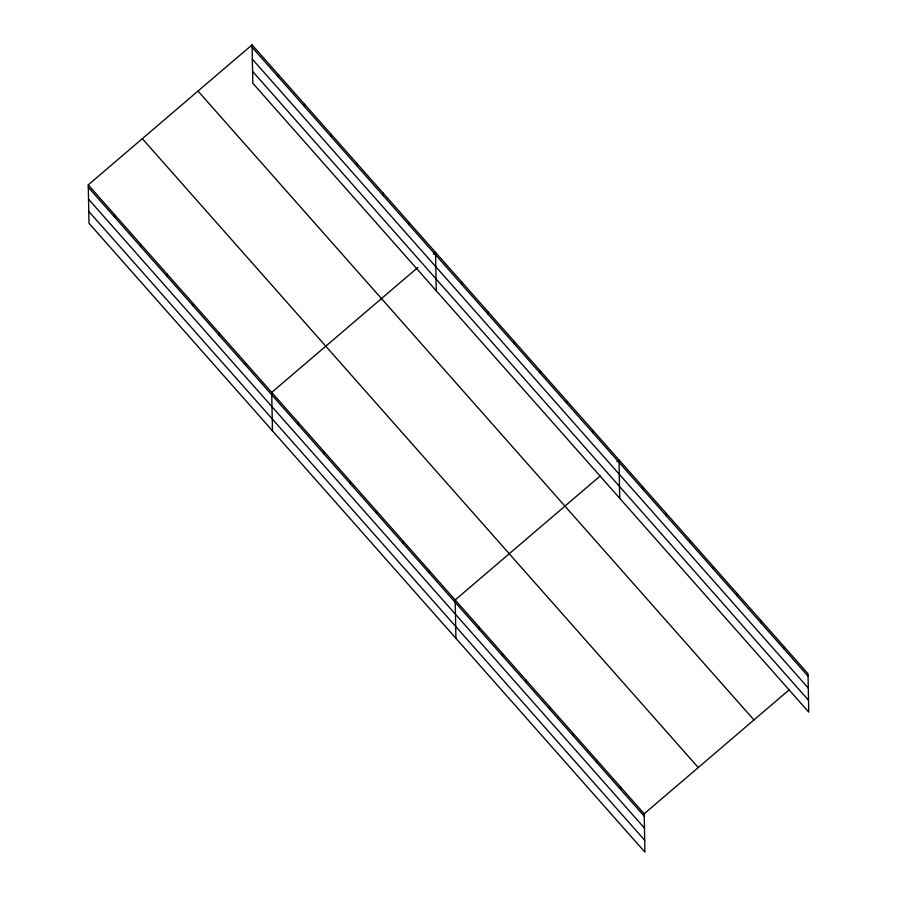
<?xml version="1.0" encoding="UTF-8"?>
<svg xmlns="http://www.w3.org/2000/svg" width="897" height="897" viewBox="0 0 897 897"><rect width="100%" height="100%" fill="white"/><g stroke="black" fill="none" stroke-linecap="round" stroke-linejoin="round"><path stroke-width="1.35" d="M88.254 184.883L644.192 813.77L644.932 852.15L88.994 223.263L88.254 184.883L252.068 44.85L808.006 673.737L808.746 712.117L252.808 83.23L252.068 44.85M417.856 267.485L271.713 392.415L272.453 430.795M433.453 254.165L435.527 252.382L436.267 290.774M600.272 475.915L455.183 599.947L455.911 638.328M616.912 461.697L618.986 459.914L619.726 498.306M644.192 813.77L789.293 689.737M252.113 47.294L808.051 676.181M252.337 59.157L808.275 688.044M252.573 71.379L808.511 700.265M198.013 91.057L753.951 719.943M142.32 138.665L698.258 767.552M88.31 187.327L644.248 816.214M88.534 199.19L644.472 828.077M88.769 211.4L644.708 840.287M784.382 647.006L784.427 649.462M760.746 620.287L760.802 622.731M737.121 593.556L737.166 596M713.496 566.826L713.541 569.27M689.871 540.095L689.916 542.55M666.236 513.376L666.292 515.82M642.611 486.645L642.656 489.089M620.567 787.039L620.612 789.483M592.782 430.268L592.827 432.713M596.942 760.308L596.987 762.753M573.318 733.578L573.362 736.033M566.568 400.623L566.612 403.067M549.682 706.858L549.738 709.303M540.364 370.977L540.409 373.421M526.057 680.128L526.102 682.572M514.149 341.32L514.194 343.775M502.432 653.397L502.477 655.842M487.946 311.674L487.99 314.129M478.807 626.667L478.852 629.122M461.731 282.028L461.787 284.484M428.968 570.29L429.013 572.746M409.324 222.736L409.368 225.181M402.764 540.644L402.809 543.1M383.109 193.09L383.154 195.535M376.549 510.998L376.594 513.443M356.905 163.445L356.95 165.889M350.346 481.353L350.391 483.797M330.69 133.788L330.735 136.243M324.131 451.707L324.187 454.151M304.487 104.142L304.532 106.597M297.927 422.061L297.972 424.505M278.272 74.496L278.328 76.94M245.509 362.758L245.554 365.214M219.305 333.112L219.35 335.568M193.09 303.466L193.135 305.911M166.887 273.82L166.932 276.265M140.672 244.175L140.717 246.619M114.468 214.529L114.513 216.973"/></g></svg>
